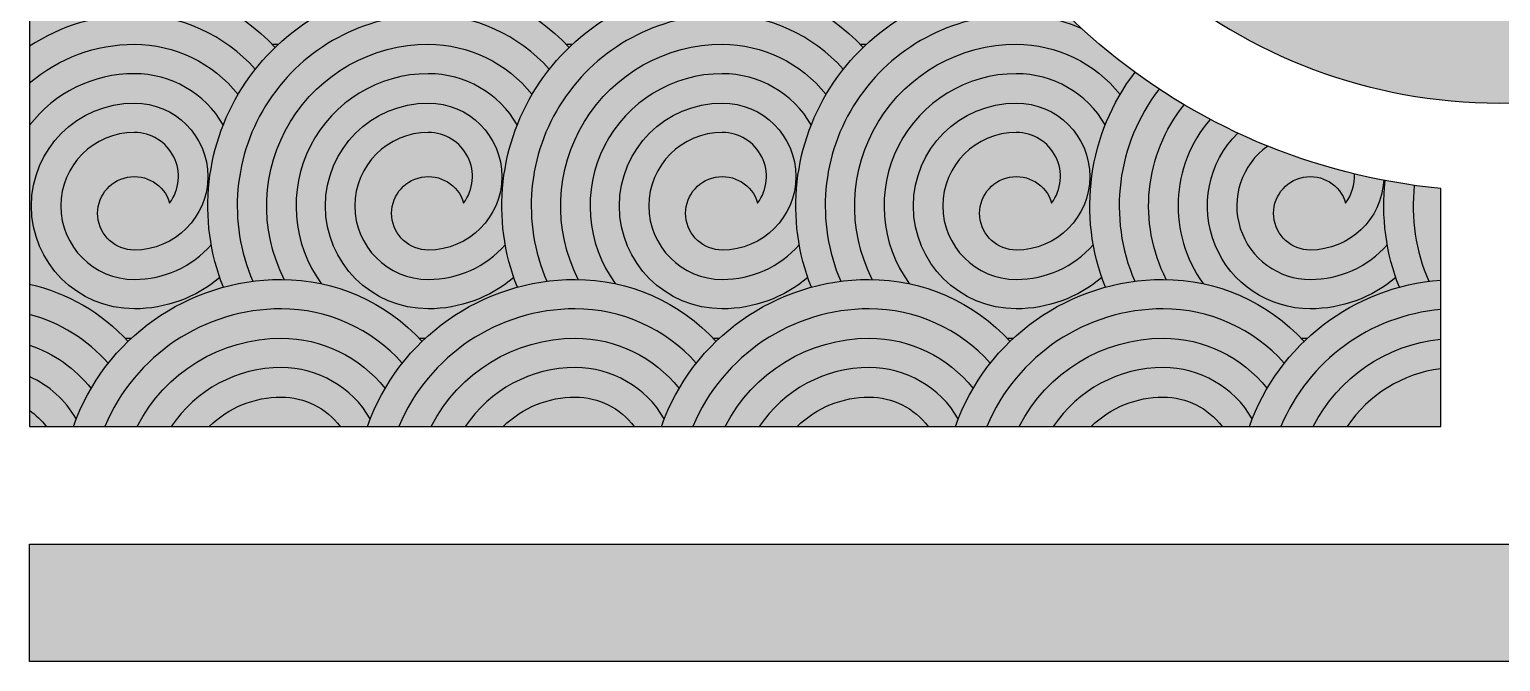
# Model space of a CAD drawing. Extents: x 46226 to 52544, y 29429 to 32275.
# Drawn here: x 46227 to 46728, y 30739 to 30954 of the extents above; entities that cross this region are included whole.
import ezdxf

# ---------------------------------------------------------------- set-up
doc = ezdxf.new("R2010")
doc.units = 0
doc.header["$LTSCALE"] = 1000
doc.header["$MEASUREMENT"] = 0

# ---------------------------------------------------------------- blocks, each defined once
blk = doc.blocks.new('dmgyxywl')
h = blk.add_hatch(color=42)
h.dxf.hatch_style = 1
h.paths.add_polyline_path([(35.66275373023382, -770.0000000000036, 1), (35.66275373022654, -840.0000000000036, 0.1773689056997282), (64.72727151369327, -829.3548221653837, -0.03835781439934827), (61.8394341135936, -818.2331961664277, -0.2144235957345806), (35.66275373024109, -830.0000000000036, -1), (35.66275373022654, -780.0000000000036, -0.6180339887500126), (47.66275373023382, -804.0000000000073, 2.000000000000271), (35.66275373022654, -820.0000000000036, 1)])
edge = h.paths.add_edge_path()
edge.add_line((0, -763.129150995268), (0, -777.5560936385446))
edge.add_arc((35.66275373023382, -805.0000000000036), 44.99999999999861, 89.99999999999068, 142.4202877184923, ccw=False)
edge.add_arc((35.66275373023382, -795.0000000000073), 35.00000000000311, 30.169573491679216, 89.99999999998812, ccw=False)
edge.add_arc((135.6627537302629, -805.0000000000146), 75.00000000002514, 149.6295375079852, 158.4161933700318, ccw=False)
edge.add_arc((35.66275373023382, -795.0000000000109), 45.00000000000598, 38.34726389134529, 89.99999999991662)
edge.add_arc((35.66275373021926, -804.9999999999927), 54.99999999998902, 89.99999999991662, 130.4221084661367)
edge = h.paths.add_edge_path()
edge.add_line((0, -739.0214580611537), (0, -750.6569415989798))
edge.add_arc((35.66275373022654, -805.0000000000036), 65.00000000000031, 90.00000000001279, 123.27497763865821, ccw=False)
edge.add_arc((35.66275373022654, -795.0000000000073), 55.00000000000279, 41.56798078502362, 90.00000000001518, ccw=False)
edge.add_arc((135.6627537302193, -805.0000000000437), 75.00000000001478, 134.0065524864345, 141.6907281251619, ccw=False)
edge.add_arc((35.66275373022654, -795.0000000000073), 65.00000000000321, 42.53726890509537, 90.00000000011543)
edge.add_arc((35.66275373024109, -805.0000000000109), 75.00000000000769, 90.00000000011117, 118.3921303085559)
h = blk.add_hatch(color=42)
h.dxf.hatch_style = 1
h.paths.add_polyline_path([(135.6627537300956, -730.0000000000036, 0.5296103715122856), (65.94139418023406, -832.6393202250074, -0.03400186756233257), (75.93090059186216, -830.6340734308214, -0.5385948708638986), (135.662753730212, -740.0000000000036, -0.2145275598044311), (176.8120488795903, -758.5070485064498, -0.03354111080086578), (183.5572063761792, -751.055473540564, 0.2101075844913805)])
h.paths.add_polyline_path([(135.6627537302993, -750.0000000000036, 0.5602845657230627), (86.6769980177487, -830.0079134930675, -0.04876835376769231), (99.24591741510085, -831.4350909360401, -0.6126568142648919), (135.6627537302411, -760.0000000000036, -0.2671563228269033), (165.921716911238, -777.4103681900197, -0.03835781439933054), (170.9546715903416, -767.080821398984, 0.2292727617895306)], flags=17)
h.paths.add_polyline_path([(135.6627537302338, -770.0000000000036, 1), (135.6627537302265, -840.0000000000036, 0.1773689056997282), (164.7272715136933, -829.3548221653837, -0.03835781439934827), (161.8394341135936, -818.2331961664277, -0.2144235957345806), (135.6627537302411, -830.0000000000036, -1), (135.6627537302265, -780.0000000000036, -0.6180339887500126), (147.6627537302338, -804.0000000000073, 2.000000000000271), (135.6627537302265, -820.0000000000036, 1)])
h = blk.add_hatch(color=42)
h.dxf.hatch_style = 1
h.paths.add_polyline_path([(235.6627537300956, -730.0000000000036, 0.5296103715122856), (165.9413941802341, -832.6393202250074, -0.03400186756233257), (175.9309005918622, -830.6340734308214, -0.5385948708638986), (235.662753730212, -740.0000000000036, -0.2145275598044311), (276.8120488795903, -758.5070485064498, -0.03354111080086578), (283.5572063761792, -751.055473540564, 0.2101075844913805)])
h.paths.add_polyline_path([(235.6627537302993, -750.0000000000036, 0.5602845657230627), (186.6769980177487, -830.0079134930675, -0.04876835376769231), (199.2459174151008, -831.4350909360401, -0.6126568142648919), (235.6627537302411, -760.0000000000036, -0.2671563228269033), (265.921716911238, -777.4103681900197, -0.03835781439933054), (270.9546715903416, -767.080821398984, 0.2292727617895306)], flags=17)
h.paths.add_polyline_path([(235.6627537302338, -770.0000000000036, 1), (235.6627537302265, -840.0000000000036, 0.1773689056997282), (264.7272715136933, -829.3548221653837, -0.03835781439934827), (261.8394341135936, -818.2331961664277, -0.2144235957345806), (235.6627537302411, -830.0000000000036, -1), (235.6627537302265, -780.0000000000036, -0.6180339887500126), (247.6627537302338, -804.0000000000073, 2.000000000000271), (235.6627537302265, -820.0000000000036, 1)])
h = blk.add_hatch(color=42)
h.dxf.hatch_style = 1
h.paths.add_polyline_path([(335.6627537302993, -750.0000000000036, 0.5602845657230627), (286.6769980177487, -830.0079134930675, -0.04876835376769231), (299.2459174151008, -831.4350909360401, -0.6126568142648919), (335.6627537302411, -760.0000000000036, -0.2671563228269033), (365.921716911238, -777.4103681900197, -0.03835781439933054), (370.9546715903416, -767.080821398984, 0.2292727617895306)], flags=17)
h.paths.add_polyline_path([(335.6627537302338, -770.0000000000036, 1), (335.6627537302265, -840.0000000000036, 0.1773689056997282), (364.7272715136933, -829.3548221653837, -0.03835781439934827), (361.8394341135936, -818.2331961664277, -0.2144235957345806), (335.6627537302411, -830.0000000000036, -1), (335.6627537302265, -780.0000000000036, -0.6180339887500126), (347.6627537302338, -804.0000000000073, 2.000000000000271), (335.6627537302265, -820.0000000000036, 1)])
edge = h.paths.add_edge_path()
edge.add_arc((499.9999999974971, -589.9999999947286), 209.9999999999997, 222.0048556864523, 227.4749411573801)
edge.add_arc((335.6627537302265, -795.0000000000073), 55.00000000000279, 65.97139135231653, 90.00000000001515)
edge.add_arc((335.6627537302265, -805.0000000000036), 65.00000000000031, 90.00000000001283, 203.2267108443493)
edge.add_arc((285.6627537302338, -905.0000000000109), 75.00000000000679, 97.45561070893994, 105.2452637187024)
edge.add_arc((335.6627537302411, -805.0000000000109), 75.00000000000769, 90.00000000011107, 201.6246339271363, ccw=False)
edge.add_arc((335.6627537302265, -795.0000000000073), 65.00000000000321, 82.67374554029249, 90.00000000011539, ccw=False)
h = blk.add_hatch(color=42)
h.dxf.hatch_style = 1
edge = h.paths.add_edge_path()
edge.add_arc((500.0000000128712, -590.000000000633), 209.9999999999997, 256.4046357723101, 259.1945050907131)
edge.add_arc((435.6627537302265, -795.0000000000036), 25, 270.00000000000836, 357.0730949625124, ccw=False)
edge.add_arc((435.6627537302265, -807.5), 12.50000000000193, 16.260204708270578, 270.00000000000006, ccw=False)
edge.add_arc((435.6627537302265, -795.0000000000036), 15.00000000000236, 323.1301023541615, 363.3793360107492)
edge = h.paths.add_edge_path()
edge.add_arc((499.9999999794672, -589.9999999879074), 209.9999999999997, 244.9159720657559, 247.948608797154)
edge.add_arc((435.6627537302338, -805.0000000000036), 25, 125.4639066313307, 270)
edge.add_arc((435.6627537302411, -795.0000000000073), 34.99999999999623, 270, 318.409240233315)
edge.add_arc((535.6627537302193, -805.0000000000437), 74.99999999997992, 190.1626203549432, 198.9492762169941)
edge.add_arc((435.6627537302338, -795.0000000000036), 44.9999999999965, 269.9999999999907, 310.23154983365197, ccw=False)
edge.add_arc((435.6627537302265, -805.0000000000036), 35, 134.8679116349935, 270.00000000000597, ccw=False)
edge = h.paths.add_edge_path()
edge.add_arc((500.0000000075524, -590.0000000020045), 209.9999999999998, 239.2972753220378, 242.0720067689552)
edge.add_arc((435.6627537302338, -805.0000000000036), 44.99999999999861, 139.1102526786309, 215.9760102486712)
edge.add_arc((385.6627537302338, -895.0000000000109), 65.00000000000489, 77.93789907701158, 89.10593422333179)
edge.add_arc((435.6627537302193, -804.9999999999927), 54.99999999998902, 141.2361992696716, 207.0449473588073, ccw=False)
edge = h.paths.add_edge_path()
edge.add_arc((500.0000000044238, -590.0000000007603), 209.9999999999997, 233.8211460608961, 236.5528445038277)
edge.add_arc((435.6627537302265, -805.0000000000036), 65.00000000000031, 142.2689197780313, 203.2267108443493)
edge.add_arc((385.6627537302338, -905.0000000000109), 75.00000000000679, 97.45561070893994, 105.2452637187024)
edge.add_arc((435.6627537302411, -805.0000000000109), 75.00000000000769, 142.6582688292801, 201.6246339271363, ccw=False)
h = blk.add_hatch(color=42)
h.dxf.hatch_style = 1
edge = h.paths.add_edge_path()
edge.add_line((520, -824.4853315493019), (520, -836.2998106318009))
edge.add_arc((535.6627537302265, -805.0000000000036), 35, 243.4161362098932, 270.0000000000059)
edge.add_arc((535.6627537302338, -795.0000000000036), 44.9999999999965, 269.9999999999907, 310.231549833652)
edge.add_arc((635.6627537302193, -805.0000000000437), 74.99999999997992, 190.1626203549432, 198.9492762169941, ccw=False)
edge.add_arc((535.6627537302411, -795.0000000000073), 34.99999999999623, 270, 318.40924023331496, ccw=False)
edge.add_arc((535.6627537302338, -805.0000000000036), 25, 231.2068855710605, 270, ccw=False)
edge = h.paths.add_edge_path()
edge.add_arc((499.9999999892534, -589.9999999954962), 209.9999999999997, 259.3416747624432, 262.0737782459522)
edge.add_arc((535.6627537302265, -805.0000000000036), 65.00000000000031, 173.8121596233367, 203.2267108443493)
edge.add_arc((485.6627537302338, -905.0000000000109), 75.00000000000679, 97.45561070893994, 105.2452637187024)
edge.add_arc((535.6627537302411, -805.0000000000109), 75.00000000000769, 173.3979072818975, 201.6246339271362, ccw=False)
edge = h.paths.add_edge_path()
edge.add_arc((499.9999999931169, -589.9999999984211), 209.9999999999991, 277.4665586562827, 281.15692139101)
edge.add_arc((535.6627537302193, -807.5), 12.50000000000339, 16.26020470828672, 66.56395757636659, ccw=False)
edge.add_arc((535.6627537266613, -795.0000000123182), 14.99999999546195, 323.1301023999574, 364.5543258483389)
edge.add_arc((500.0000000098953, -589.9999999950269), 210.0000000000365, 283.9470842488067, 286.7048108304048)
edge.add_arc((535.6627537302265, -795.0000000000036), 25.00000000000139, -90, 8.887436518116886, ccw=False)
edge.add_arc((535.6627537302193, -807.5), 12.50000000000339, 132.0595223890934, 270.00000000003337, ccw=False)
h = blk.add_hatch(color=42)
h.dxf.hatch_style = 1
edge = h.paths.add_edge_path()
edge.add_line((61.1678563023961, -880.0000000000036), (105.6627537302193, -880))
edge.add_arc((85.66275373022654, -895), 24.99999999999381, 36.86989764585402, 89.99999999998332)
edge.add_arc((85.66275373022654, -905.0000000000036), 34.99999999999818, 89.99999999999405, 134.4153085971974)
edge = h.paths.add_edge_path()
edge.add_line((36.67295887456567, -880), (48.24617986250087, -880))
edge.add_arc((85.66275373023382, -905.0000000000036), 44.99999999999861, 89.99999999999068, 146.251011404103, ccw=False)
edge.add_arc((85.66275373023382, -895.0000000000073), 35.00000000000311, 30.169573491679216, 89.99999999998812, ccw=False)
edge.add_arc((185.6627537302629, -905.0000000000146), 75.00000000002514, 149.6295375079852, 158.4161933700318, ccw=False)
edge.add_arc((85.66275373023382, -895.0000000000109), 45.00000000000598, 38.34726389134529, 89.99999999991662)
edge.add_arc((85.66275373021926, -904.9999999999927), 54.99999999998902, 89.99999999991662, 152.9643082105898)
edge = h.paths.add_edge_path()
edge.add_line((14.95207561158168, -880), (25.66275373023382, -880))
edge.add_arc((85.66275373022654, -905.0000000000036), 65.00000000000031, 90.00000000001279, 157.3801350519541, ccw=False)
edge.add_arc((85.66275373022654, -895.0000000000073), 55.00000000000279, 41.56798078502362, 90.00000000001518, ccw=False)
edge.add_arc((185.6627537302193, -905.0000000000437), 75.00000000001478, 134.0065524864345, 141.6907281251619, ccw=False)
edge.add_arc((85.66275373022654, -895.0000000000073), 65.00000000000321, 42.53726890509537, 90.00000000011543)
edge.add_arc((85.66275373024109, -905.0000000000109), 75.00000000000769, 90.00000000011117, 160.5287793655027)
h = blk.add_hatch(color=42)
h.dxf.hatch_style = 1
edge = h.paths.add_edge_path()
edge.add_line((161.1678563023961, -880.0000000000036), (205.6627537302193, -880))
edge.add_arc((185.6627537302265, -895), 24.99999999999381, 36.86989764585402, 89.99999999998332)
edge.add_arc((185.6627537302265, -905.0000000000036), 34.99999999999818, 89.99999999999405, 134.4153085971974)
edge = h.paths.add_edge_path()
edge.add_line((136.6729588745657, -880), (148.2461798624936, -880))
edge.add_arc((185.6627537302338, -905.0000000000036), 44.99999999999861, 89.99999999999068, 146.2510114041081, ccw=False)
edge.add_arc((185.6627537302338, -895.0000000000073), 35.00000000000311, 30.169573491679216, 89.99999999998812, ccw=False)
edge.add_arc((285.6627537302629, -905.0000000000146), 75.00000000002514, 149.6295375079852, 158.4161933700318, ccw=False)
edge.add_arc((185.6627537302338, -895.0000000000109), 45.00000000000598, 38.34726389134529, 89.99999999991662)
edge.add_arc((185.6627537302193, -904.9999999999927), 54.99999999998902, 89.99999999991662, 152.9643082105898)
edge = h.paths.add_edge_path()
edge.add_line((114.9520756115817, -880), (125.6627537302265, -880))
edge.add_arc((185.6627537302265, -905.0000000000036), 65.00000000000031, 90.00000000001279, 157.3801350519566, ccw=False)
edge.add_arc((185.6627537302265, -895.0000000000073), 55.00000000000279, 41.56798078502362, 90.00000000001518, ccw=False)
edge.add_arc((285.6627537302193, -905.0000000000437), 75.00000000001478, 134.0065524864345, 141.6907281251619, ccw=False)
edge.add_arc((185.6627537302265, -895.0000000000073), 65.00000000000321, 42.53726890509537, 90.00000000011543)
edge.add_arc((185.6627537302411, -905.0000000000109), 75.00000000000769, 90.00000000011117, 160.5287793655027)
h = blk.add_hatch(color=42)
h.dxf.hatch_style = 1
edge = h.paths.add_edge_path()
edge.add_line((261.1678563023961, -880.0000000000036), (305.6627537302193, -880))
edge.add_arc((285.6627537302265, -895), 24.99999999999381, 36.86989764585402, 89.99999999998332)
edge.add_arc((285.6627537302265, -905.0000000000036), 34.99999999999818, 89.99999999999405, 134.4153085971974)
edge = h.paths.add_edge_path()
edge.add_line((214.9520756115817, -880), (225.6627537302265, -880))
edge.add_arc((285.6627537302265, -905.0000000000036), 65.00000000000031, 90.00000000001279, 157.3801350519566, ccw=False)
edge.add_arc((285.6627537302265, -895.0000000000073), 55.00000000000279, 41.56798078502362, 90.00000000001518, ccw=False)
edge.add_arc((385.6627537302193, -905.0000000000437), 75.00000000001478, 134.0065524864345, 141.6907281251619, ccw=False)
edge.add_arc((285.6627537302265, -895.0000000000073), 65.00000000000321, 42.53726890509537, 90.00000000011543)
edge.add_arc((285.6627537302411, -905.0000000000109), 75.00000000000769, 90.00000000011117, 160.5287793655027)
edge = h.paths.add_edge_path()
edge.add_line((236.6729588745657, -880), (248.2461798624863, -880))
edge.add_arc((285.6627537302338, -905.0000000000036), 44.99999999999861, 89.99999999999068, 146.2510114041133, ccw=False)
edge.add_arc((285.6627537302338, -895.0000000000073), 35.00000000000311, 30.169573491679216, 89.99999999998812, ccw=False)
edge.add_arc((385.6627537302629, -905.0000000000146), 75.00000000002514, 149.6295375079852, 158.4161933700318, ccw=False)
edge.add_arc((285.6627537302338, -895.0000000000109), 45.00000000000598, 38.34726389134529, 89.99999999991662)
edge.add_arc((285.6627537302193, -904.9999999999927), 54.99999999998902, 89.99999999991662, 152.9643082105898)
h = blk.add_hatch(color=42)
h.dxf.hatch_style = 1
edge = h.paths.add_edge_path()
edge.add_line((361.1678563023961, -880.0000000000036), (405.6627537302193, -879.9999999999964))
edge.add_arc((385.6627537302265, -895), 24.99999999999636, 36.8698976458607, 89.99999999998332)
edge.add_arc((385.6627537302265, -905.0000000000036), 34.99999999999818, 89.99999999999405, 134.4153085971974)
edge = h.paths.add_edge_path()
edge.add_line((336.6729588745657, -880), (348.2461798625009, -880))
edge.add_arc((385.6627537302338, -905.0000000000036), 44.99999999999861, 89.99999999999068, 146.251011404103, ccw=False)
edge.add_arc((385.6627537302338, -895.0000000000073), 35.00000000000311, 30.169573491679216, 89.99999999998812, ccw=False)
edge.add_arc((485.6627537302629, -905.0000000000146), 75.00000000002514, 149.6295375079852, 158.4161933700318, ccw=False)
edge.add_arc((385.6627537302338, -895.0000000000109), 45.00000000000598, 38.34726389134529, 89.99999999991662)
edge.add_arc((385.6627537302193, -904.9999999999927), 54.99999999998902, 89.99999999991662, 152.9643082105898)
edge = h.paths.add_edge_path()
edge.add_line((314.9520756115817, -880), (325.6627537302265, -880))
edge.add_arc((385.6627537302265, -905.0000000000036), 65.00000000000031, 90.00000000001279, 157.3801350519566, ccw=False)
edge.add_arc((385.6627537302265, -895.0000000000073), 55.00000000000279, 41.56798078502362, 90.00000000001518, ccw=False)
edge.add_arc((485.6627537302193, -905.0000000000437), 75.00000000001478, 134.0065524864345, 141.6907281251619, ccw=False)
edge.add_arc((385.6627537302265, -895.0000000000073), 65.00000000000321, 42.53726890509537, 90.00000000011543)
edge.add_arc((385.6627537302411, -905.0000000000109), 75.00000000000769, 90.00000000011117, 160.5287793655027)
h = blk.add_hatch(color=42)
h.dxf.hatch_style = 1
edge = h.paths.add_edge_path()
edge.add_line((520, -865.9147198980427), (520, -868.7591008312265))
edge.add_arc((585.6627537302629, -905.0000000000146), 75.00000000002514, 149.6295375079852, 151.1046069359036, ccw=False)
edge.add_arc((485.6627537302338, -895.0000000000109), 45.00000000000598, 38.34726389134529, 40.26618536622761)
edge = h.paths.add_edge_path()
edge.add_line((520, -839.8098421943869), (520, -852.0354388058113))
edge.add_arc((485.6627537302265, -895.0000000000073), 55.00000000000279, 41.56798078502362, 51.368177072690514, ccw=False)
edge.add_arc((585.6627537302193, -905.0000000000437), 75.00000000001478, 134.0065524864345, 141.6907281251619, ccw=False)
edge.add_arc((485.6627537302265, -895.0000000000073), 65.00000000000321, 42.53726890509537, 58.11167526656568)
edge = h.paths.add_edge_path()
edge.add_line((461.1678563023961, -880), (480, -880))
edge.add_line((480, -880), (480, -870.461134642399))
edge.add_arc((485.6627537302265, -905.0000000000036), 35, 99.31098158896569, 134.4153085971932)
edge = h.paths.add_edge_path()
edge.add_line((436.6729588745657, -880), (448.2461798624936, -880))
edge.add_arc((485.6627537302338, -905.0000000000036), 44.99999999999797, 97.22920791291159, 146.2510114041081, ccw=False)
edge.add_line((480, -860.3577193661622), (480, -850.2922928629741))
edge.add_arc((485.6627537302193, -904.9999999999927), 54.99999999999028, 95.90959765738866, 152.9643082105898)
edge = h.paths.add_edge_path()
edge.add_line((414.9520756115817, -880), (425.6627537302338, -880))
edge.add_arc((485.6627537302265, -905.0000000000036), 64.9999999999989, 94.99790333071383, 157.3801350519542, ccw=False)
edge.add_line((480, -840.247137359107), (480, -830.2140840786851))
edge.add_arc((485.6627537302411, -905.0000000000109), 75.0000000000074, 94.33014604154802, 160.5287793655027)
h = blk.add_hatch(color=42)
h.dxf.hatch_style = 1
edge = h.paths.add_edge_path()
edge.add_line((0, -874.5196833667142), (0, -880))
edge.add_line((0, -880), (5.662753730226541, -880))
edge.add_arc((-14.33724626977346, -895.0000000000036), 25, 36.86989764585903, 55.00605602297474)
edge = h.paths.add_edge_path()
edge.add_line((0, -852.3450662947434), (0, -863.0712767339537))
edge.add_arc((-14.33724626976618, -895.0000000000073), 35.00000000000311, 30.169573491679216, 65.81805369536829, ccw=False)
edge.add_arc((85.66275373026292, -905.0000000000146), 75.00000000002514, 149.6295375079852, 158.4161933700318, ccw=False)
edge.add_arc((-14.33724626976618, -895.0000000000109), 45.00000000000598, 38.34726389134529, 71.42138926846027)
edge = h.paths.add_edge_path()
edge.add_line((0, -831.6009198063621), (0, -841.9015690495544))
edge.add_arc((-14.33724626977346, -895.0000000000073), 55.00000000000279, 41.56798078502362, 74.88975112758868, ccw=False)
edge.add_arc((85.66275373021926, -905.0000000000437), 75.00000000001478, 134.0065524864345, 141.6907281251619, ccw=False)
edge.add_arc((-14.33724626977346, -895.0000000000073), 65.00000000000321, 42.53726890509537, 77.25730859235617)
at = {"color": 42}
for points in [[(0, -739.0214580611573, -0.1245217137769946), (35.66275373023382, -730.0000000000036, -0.2101075844907978), (83.55720637617196, -751.0554735405567)], [(65.94139418023406, -832.6393202250074, -0.5296103715128742), (135.6627537302338, -730.0000000000036, -0.2101075844907978), (183.557206376172, -751.0554735405567, -0.2101075844907978)], [(165.9413941802341, -832.6393202250074, -0.5296103715128742), (235.6627537302338, -730.0000000000036, -0.2101075844907978), (283.557206376172, -751.0554735405567, -0.2101075844907978)], [(265.9413941802341, -832.6393202250074, -0.5296103715129522), (335.6627537302338, -730.0000000000036, -0.03197770870262348), (343.9514957361243, -730.5306525862143, -0.03197770870262348)], [(76.8120488795903, -758.5070485064498, 0.2145275598043499), (35.66275373023382, -740.0000000000036, 0.146218353258517), (0, -750.6569415989761, 0.146218353258517)], [(176.8120488795903, -758.5070485064498, 0.2145275598043432), (135.6627537302338, -740.0000000000036, 0.5385948708639797), (75.93090059186216, -830.6340734308214)], [(276.8120488795903, -758.5070485064498, 0.2145275598043432), (235.6627537302338, -740.0000000000036, 0.5385948708639797), (175.9309005918622, -830.6340734308214)], [(358.0583543957764, -744.7661760282099, 0.1052304446621536), (335.6627537302338, -740.0000000000036, 0.5385948708639797), (275.9309005918622, -830.6340734308214)], [(0, -763.1291509952644, -0.1782266590704422), (35.66275373023382, -750.0000000000036, -0.2292727617898945), (70.95467159033433, -767.0808213989803)], [(86.6769980177487, -830.0079134930675, -0.5602845657226486), (135.6627537302338, -750.0000000000036, -0.2292727617898945), (170.9546715903343, -767.0808213989803, -0.2292727617898945)], [(82.45694853593886, -749.8856637809513, 0.01238804775090993), (84.68404237934737, -749.9893556754505, 0.01238804775090993)], [(186.6769980177487, -830.0079134930675, -0.5602845657226486), (235.6627537302338, -750.0000000000036, -0.2292727617898945), (270.9546715903343, -767.0808213989803, -0.2292727617898945)], [(182.4569485359389, -749.8856637809513, 0.01238804775090993), (184.6840423793474, -749.9893556754505, 0.01238804775090993)], [(286.6769980177487, -830.0079134930675, -0.5602845657226486), (335.6627537302338, -750.0000000000036, -0.2292727617898945), (370.9546715903343, -767.0808213989803, -0.2292727617898945)], [(282.4569485359389, -749.8856637809513, 0.01238804775090993), (284.6840423793474, -749.9893556754505, 0.01238804775090993)], [(65.92171691123804, -777.410368190016, 0.2671563228269722), (35.66275373023382, -760.0000000000036, 0.2328006070453014), (0, -777.5560936385409, 0.2328006070453014)], [(165.921716911238, -777.410368190016, 0.2671563228269426), (135.6627537302338, -760.0000000000036, 0.6126568142647957), (99.24591741509357, -831.4350909360364)], [(265.921716911238, -777.410368190016, 0.2671563228269426), (235.6627537302338, -760.0000000000036, 0.6126568142647957), (199.2459174150936, -831.4350909360364)], [(365.921716911238, -777.410368190016, 0.2671563228269426), (335.6627537302338, -760.0000000000036, 0.6126568142647957), (299.2459174150936, -831.4350909360364)], [(365.9413941802341, -832.6393202250074, -0.2631211018405649), (376.0353611948594, -759.5074285247356, -0.2631211018405649)], [(384.2547937255877, -765.2228501754907, 0.2724334415232606), (375.9309005918622, -830.6340734308214)], [(64.72727151369327, -829.3548221653837, -0.1773689056996906), (35.66275373023382, -840.0000000000036, -1), (35.66275373023382, -770.0000000000036, -1), (35.66275373023382, -820.0000000000036, -2.000000000000667), (47.66275373023382, -804.0000000000073, 0.6180339887498865), (35.66275373023382, -780.0000000000036, 1), (35.66275373023382, -830.0000000000036, 0.2144235957345824), (61.83943411358632, -818.2331961664277)], [(164.7272715136933, -829.3548221653837, -0.1773689056996906), (135.6627537302338, -840.0000000000036, -1), (135.6627537302338, -770.0000000000036, -1), (135.6627537302338, -820.0000000000036, -2.000000000000667), (147.6627537302338, -804.0000000000073, 0.6180339887498865), (135.6627537302338, -780.0000000000036, 1), (135.6627537302338, -830.0000000000036, 0.2144235957345824), (161.8394341135863, -818.2331961664277)], [(264.7272715136933, -829.3548221653837, -0.1773689056996906), (235.6627537302338, -840.0000000000036, -1), (235.6627537302338, -770.0000000000036, -1), (235.6627537302338, -820.0000000000036, -2.000000000000667), (247.6627537302338, -804.0000000000073, 0.6180339887498865), (235.6627537302338, -780.0000000000036, 1), (235.6627537302338, -830.0000000000036, 0.2144235957345824), (261.8394341135863, -818.2331961664277)], [(364.7272715136933, -829.3548221653837, -0.1773689056996906), (335.6627537302338, -840.0000000000036, -1), (335.6627537302338, -770.0000000000036, -1), (335.6627537302338, -820.0000000000036, -2.000000000000667), (347.6627537302338, -804.0000000000073, 0.6180339887498865), (335.6627537302338, -780.0000000000036, 1), (335.6627537302338, -830.0000000000036, 0.2144235957345824), (361.8394341135863, -818.2331961664277)], [(386.6769980177487, -830.0079134930675, -0.295306004661275), (392.7774004821185, -770.5638783138274, -0.295306004661275)], [(401.6440759047473, -775.5427503149804, 0.3485585923636019), (399.2459174150936, -831.4350909360364)], [(464.7272715136933, -829.3548221653837, -0.1773689056996676), (435.6627537302338, -840.0000000000036, -0.6690126195680125), (410.9711372702805, -780.1942733104952, -0.6690126195680125)], [(421.1580039795226, -784.637970762491, 0.73012251971124), (435.6627537302338, -830.0000000000036, 0.2144235957345824), (461.8394341135863, -818.2331961664277)], [(460.6301409693842, -796.276547864476, -0.399329294766692), (435.6627537302338, -820.0000000000036, -2.000000000000667), (447.6627537302338, -804.0000000000073, 0.1774484944280711), (450.6366710121729, -794.115804753641)], [(465.9413941802341, -832.6393202250074, -0.1237888792967984), (461.1601112143253, -796.3769925115012, -0.1237888792967984)], [(471.0414527133398, -797.9937560072758, 0.129054587826763), (475.9309005918622, -830.6340734308214)], [(14.95207561158168, -880, -0.3178372451957549), (85.66275373023382, -830.0000000000036, -0.2101075844907978), (133.557206376172, -851.0554735405567)], [(114.9520756115817, -880, -0.3178372451957549), (185.6627537302338, -830.0000000000036, -0.2101075844907978), (233.557206376172, -851.0554735405567)], [(214.9520756115817, -880, -0.3178372451957549), (285.6627537302338, -830.0000000000036, -0.2101075844907978), (333.557206376172, -851.0554735405567)], [(314.9520756115817, -880, -0.3178372451957549), (385.6627537302338, -830.0000000000036, -0.2101075844907978), (433.557206376172, -851.0554735405567)], [(414.9520756115817, -880, -0.2971564851564734), (480, -830.2140840786888)], [(0, -831.6009198063621, -0.1526644598218582), (33.55720637617196, -851.0554735405567)], [(126.8120488795903, -858.5070485064498, 0.2145275598043499), (85.66275373023382, -840.0000000000036, 0.3027756377319946), (25.66275373022654, -880, 0.3027756377319946)], [(226.8120488795903, -858.5070485064498, 0.2145275598043499), (185.6627537302338, -840.0000000000036, 0.3027756377319946), (125.6627537302265, -880, 0.3027756377319946)], [(326.8120488795903, -858.5070485064498, 0.2145275598043499), (285.6627537302338, -840.0000000000036, 0.3027756377319946), (225.6627537302265, -880, 0.3027756377319946)], [(426.8120488795903, -858.5070485064498, 0.2145275598043499), (385.6627537302338, -840.0000000000036, 0.3027756377319946), (325.6627537302265, -880, 0.3027756377319946)], [(480, -840.247137359107, 0.2791214460501331), (425.6627537302338, -880, 0.2791214460501331)], [(26.81204887959029, -858.5070485064498, 0.1464268963256931), (0, -841.9015690495544, 0.1464268963256931)], [(32.45694853593886, -849.8856637809513, 0.01238804775090993), (34.68404237934737, -849.9893556754505, 0.01238804775090993)], [(36.67295887456567, -880, -0.2818610536572541), (85.66275373023382, -850.0000000000036, -0.2292727617898945), (120.9546715903343, -867.0808213989803)], [(132.4569485359389, -849.8856637809513, 0.01238804775090993), (134.6840423793474, -849.9893556754505, 0.01238804775090993)], [(136.6729588745657, -880, -0.2818610536572541), (185.6627537302338, -850.0000000000036, -0.2292727617898945), (220.9546715903343, -867.0808213989803)], [(232.4569485359389, -849.8856637809513, 0.01238804775090993), (234.6840423793474, -849.9893556754505, 0.01238804775090993)], [(236.6729588745657, -880, -0.2818610536572541), (285.6627537302338, -850.0000000000036, -0.2292727617898945), (320.9546715903343, -867.0808213989803)], [(332.4569485359389, -849.8856637809513, 0.01238804775090993), (334.6840423793474, -849.9893556754505, 0.01238804775090993)], [(336.6729588745657, -880, -0.2818610536572541), (385.6627537302338, -850.0000000000036, -0.2292727617898945), (420.9546715903343, -867.0808213989803)], [(432.4569485359389, -849.8856637809513, 0.01238804775090993), (434.6840423793474, -849.9893556754505, 0.01238804775090993)], [(436.6729588745657, -880, -0.2542217790341113), (480, -850.2922928629669)], [(0, -852.3450662947434, -0.145323347493799), (20.95467159033433, -867.0808213989803)], [(115.921716911238, -877.410368190016, 0.2671563228269722), (85.66275373023382, -860.0000000000036, 0.2504916501726422), (48.24617986249359, -880, 0.2504916501726422)], [(215.921716911238, -877.410368190016, 0.2671563228269722), (185.6627537302338, -860.0000000000036, 0.2504916501726422), (148.2461798624936, -880, 0.2504916501726422)], [(315.921716911238, -877.410368190016, 0.2671563228269722), (285.6627537302338, -860.0000000000036, 0.2504916501726422), (248.2461798624936, -880, 0.2504916501726422)], [(415.921716911238, -877.410368190016, 0.2671563228269722), (385.6627537302338, -860.0000000000036, 0.2504916501726422), (348.2461798624936, -880, 0.2504916501726422)], [(480, -860.3577193661622, 0.217220906134674), (448.2461798625009, -880, 0.217220906134674)], [(15.92171691123804, -877.410368190016, 0.156812550290254), (0, -863.0712767339537, 0.156812550290254)], [(61.16785630240338, -880, -0.1962615682813915), (85.66275373023382, -870.0000000000036, -0.2360679774997705), (105.6627537302338, -880)], [(161.1678563024034, -880, -0.1962615682813915), (185.6627537302338, -870.0000000000036, -0.2360679774997705), (205.6627537302338, -880)], [(261.1678563024034, -880, -0.1962615682813915), (285.6627537302338, -870.0000000000036, -0.2360679774997705), (305.6627537302338, -880)], [(361.1678563024034, -880, -0.1962615682813915), (385.6627537302338, -870.0000000000036, -0.2360679774997705), (405.6627537302338, -880)], [(0, -874.5196833667069, -0.07929951769246024), (5.662753730233817, -880)]]:
    blk.add_lwpolyline(points, format="xyb", dxfattribs=at)

msp = doc.modelspace()

# ---------------------------------------------------------------- hatches: boundary and pattern name
h = msp.add_hatch(color=51)
h.dxf.hatch_style = 1
edge = h.paths.add_edge_path()
edge.add_line((46707.18642155037, 31617.92162212654), (46707.18642155037, 31698.87617252367))
edge.add_line((46707.18642155037, 31698.87617252367), (46227.18642155037, 31698.87617252367))
edge.add_line((46227.18642155037, 31698.87617252367), (46227.18642155037, 31278.87617252367))
edge.add_line((46227.18642155037, 31278.87617252367), (46368.14097194671, 31278.87617252367))
edge.add_arc((46577.18642155038, 31258.87617252365), 210.0000000000021, 104.663584382567, 174.5349762000892, ccw=False)
edge.add_arc((46727.18642155058, 31408.87617252289), 210.0000000000016, 95.46502379996372, 165.3364156170637, ccw=False)
edge = h.paths.add_edge_path()
edge.add_arc((46577.18642155037, 31258.87617252365), 209.9999999999978, 185.4650237998999, 255.3364156175108, ccw=False)
edge.add_line((46368.1409719467, 31238.87617252367), (46227.18642155037, 31238.87617252367))
edge.add_line((46227.18642155037, 31238.87617252367), (46227.18642155037, 30818.87617252367))
edge.add_line((46227.18642155037, 30818.87617252367), (46707.18642155037, 30818.87617252367))
edge.add_line((46707.18642155037, 30818.87617252367), (46707.18642155037, 30899.83072292248))
edge.add_arc((46727.18642155038, 31108.87617252615), 210.0000000000011, 194.6635843834462, 264.53497620009216, ccw=False)
edge = h.paths.add_edge_path()
edge.add_line((47227.18642155037, 31238.87617252367), (47086.23187115428, 31238.87617252367))
edge.add_arc((46877.1864215506, 31258.87617252367), 210.0000000000076, 284.66358438242514, 354.5349762000943, ccw=False)
edge.add_arc((46727.18642155038, 31108.87617252615), 209.9999999999987, 275.4650237999039, 345.33641561654133, ccw=False)
edge.add_line((46747.18642155037, 30899.83072292248), (46747.18642155037, 30818.87617252367))
edge.add_line((46747.18642155037, 30818.87617252367), (47227.18642155037, 30818.87617252367))
edge.add_line((47227.18642155037, 30818.87617252367), (47227.18642155037, 31238.87617252367))
edge = h.paths.add_edge_path()
edge.add_line((47227.18642155037, 31698.87617252367), (46747.18642155037, 31698.87617252367))
edge.add_line((46747.18642155037, 31698.87617252367), (46747.18642155037, 31617.92162212658))
edge.add_arc((46727.18642155058, 31408.87617252289), 210.000000000002, 14.663584382930026, 84.53497620015202, ccw=False)
edge.add_arc((46877.1864215506, 31258.87617252368), 210.0000000000048, 5.46502379990369, 75.3364156173779, ccw=False)
edge.add_line((47086.23187115428, 31278.87617252367), (47227.18642155037, 31278.87617252367))
edge.add_line((47227.18642155037, 31278.87617252367), (47227.18642155037, 31698.87617252367))
h = msp.add_hatch(color=254)
h.dxf.hatch_style = 1
h.paths.add_polyline_path([(46549.35160254428, 31436.71099152965, 0.8556546004009121), (46549.35160254441, 31081.04135351764, 0.8556546003993958), (46905.02124055634, 31081.04135351756, 0.8556546004036865), (46905.02124055639, 31436.71099152977, 0.8556546004022098)])
h.paths.add_polyline_path([(46877.18642155038, 31408.87617252367, -1), (46877.18642155038, 31108.87617252367, -1), (46577.18642155038, 31108.87617252365, -1), (46577.18642155038, 31408.87617252365, -1)], flags=16)
h.paths.add_polyline_path([(46704.70270969595, 31371.03693620478, -0.1147956491272128), (46745.83981079119, 31361.60812090552, -0.01069878100157752), (46821.32071562599, 31322.76173029744, 0.1842859076422971), (46920.57807275815, 31309.56145084543, -0.9090717875825481), (46922.8856675816, 31308.13954147078, -0.1307130833091324), (46920.46503687525, 31305.36287941524, -0.2066723160404875), (46853.82834962484, 31292.80721127314, 0.1662269813830174), (46847.51284557065, 31292.12201160391, -0.289938932934573), (46800.03352928149, 31298.1791271064, 0.4474642338786561), (46793.05466910713, 31297.12297771797, -0.2939178679181103), (46774.85111579924, 31288.99492638496, -0.1911743063039638), (46752.43357062594, 31302.11705000764, 0.487607083413312), (46746.03598730784, 31302.11705000764, -0.3622889812143235), (46714.69497560566, 31295.36458774608, 0.3179479443245795), (46707.68604328722, 31294.42880917903, 0.0400841642402771), (46728.52869258367, 31267.97627548667, 0.1080930211900639), (46755.72487835187, 31249.04978410291, -0.02294371739465794), (46805.48207111019, 31225.71527296149, -0.02210870337401234), (46893.47687958635, 31174.32243179665, 0.02436639814055726), (46897.33301293676, 31172.09355767476, -1), (46896.59626415874, 31170.66211122834, 0.01674269667692697), (46837.80184265591, 31198.47320272952, 0.04455159858381966), (46779.33823349116, 31217.80247935856, -0.01449107154613001), (46767.55402158214, 31220.92778302737, 0.7764484635887033), (46761.52208015748, 31210.83274544063, -0.05541379522992706), (46808.56110487778, 31151.59597145823, 0.01896871283246981), (46829.43718732278, 31120.97267400926, 0.04004196600580057), (46841.99637607515, 31106.54630077879, -0.02803013027092206), (46848.70971690645, 31099.1985683999, -0.898084470048896), (46847.01736277261, 31097.485259392, -0.06118046393122457), (46820.62304188252, 31124.34669756709, -0.01135297042142729), (46794.67325804041, 31159.80969211454, 0.07844495671542412), (46759.11542415345, 31196.8057492726, 0.08082624056744107), (46664.24930764196, 31247.08341751876), (46656.45443099229, 31235.67855329773), (46673.80835778144, 31212.30422838393), (46664.95812576829, 31202.45736847526, -0.0211572615274939), (46675.24969795943, 31190.67086523429, -0.2707015427016677), (46685.21613720415, 31123.24507992118, 0.002626038664191349), (46682.22431265459, 31115.68278694042, -0.9814691999754309), (46678.8806440189, 31116.91383807576, 0.02178634507408432), (46680.40317898601, 31122.00659275067, 0.2058229804284108), (46674.11208643701, 31161.22943264558, 0.07509449236605069), (46633.19822678811, 31208.35840469518, -0.04862885247117039), (46590.03797797377, 31253.07856606045, -0.1157555504988295), (46575.74504166563, 31283.43997564119, -0.2133750996242396), (46582.32181958367, 31314.15351247679, -0.48794081221161), (46595.71064572373, 31314.57535256257, 0.03857120863583733), (46607.58914264935, 31302.36174204413, 0.1424492398722037), (46717.49752254228, 31250.72529326469, -0.1218751580688588), (46704.50830212905, 31268.270231257, 0.07026781988593833), (46689.39545765633, 31293.76816391802, 0.1233044205936708), (46613.33893660422, 31351.59627396366, 0.2195928836832202), (46600.2483553758, 31351.23469674729, 0.3678330666056923), (46595.48475085293, 31340.150898842, -0.7449123296223203), (46590.12235687226, 31336.56549048911, -0.2239209489824649), (46586.67378952207, 31343.90780075895, 0.1430671053463995), (46582.48845464108, 31358.31434456196), (46568.47377411349, 31370.93430342593), (46581.87374463635, 31368.32146652306), (46574.84694592639, 31380.07946496204), (46587.65007283604, 31372.54614153548, -0.04621740284403954), (46609.61565137275, 31374.43675351002, -0.2124678671768912), (46645.7917331638, 31358.05454807874, -0.1072222104477078)], flags=0)
h = msp.add_hatch(color=254)
h.dxf.hatch_style = 1
h.paths.add_polyline_path([(47227.18642155037, 30778.87617252367), (46227.18642155037, 30778.87617252367), (46227.18642155037, 30738.87617252367), (47227.18642155037, 30738.87617252367)])

# ---------------------------------------------------------------- linework, layer by layer
at = {"color": 254}
msp.add_lwpolyline([(46905.02124055634, 31081.04135351756, 0.8556546004036865), (46905.02124055639, 31436.71099152977, 0.8556546004022091), (46549.35160254428, 31436.71099152965, 0.8556546004009111), (46549.35160254441, 31081.04135351764, 0.855654600399394)], format="xyb", close=True, dxfattribs=at)
at = {"color": 51}
msp.add_lwpolyline([(46524.02636537132, 31055.7161163437, -0.3146819522075137), (46368.1409719467, 31238.87617252367), (46227.18642155037, 31238.87617252367), (46227.18642155037, 30818.87617252367), (46707.18642155037, 30818.87617252367), (46707.18642155037, 30899.83072292248, -0.3146819522028954)], format="xyb", close=True, dxfattribs=at)
at = {"color": 254}
msp.add_lwpolyline([(46227.18642155037, 30778.87617252367), (47227.18642155037, 30778.87617252367), (47227.18642155037, 30738.87617252367), (46227.18642155037, 30738.87617252367)], close=True, dxfattribs=at)

# ---------------------------------------------------------------- block references
msp.add_blockref('dmgyxywl', (46227.18642155037, 31698.87617252367))

doc.saveas('drawing.dxf')
